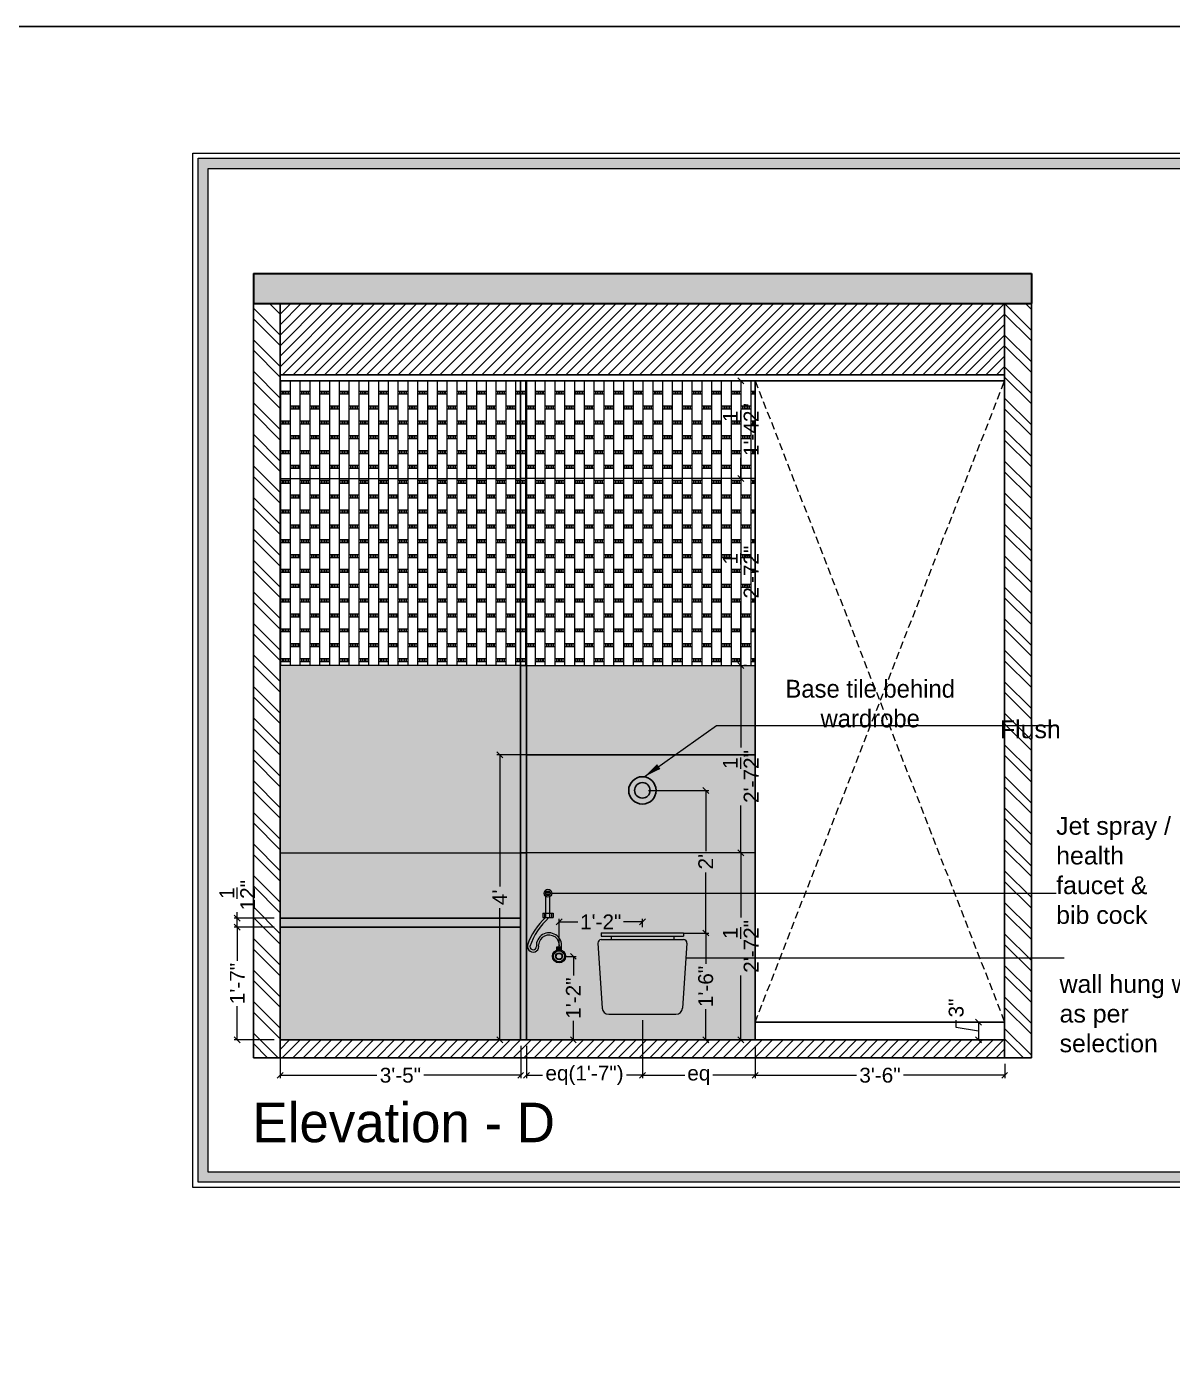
# Model space of a CAD drawing. Header units: millimetres. Extents: x 56222 to 3066687, y -650199 to -121287.
# Drawn here: x 149658.7 to 149851.7, y -185191.2 to -184968.4 of the extents above; entities that cross this region are included whole.
import ezdxf

# ---------------------------------------------------------------- set-up
doc = ezdxf.new("R2010")
doc.units = ezdxf.units.MM
doc.header["$MEASUREMENT"] = 0
doc.header["$PDMODE"] = 35
doc.linetypes.add('DASHED2', pattern=[0.375, 0.25, -0.125])
doc.layers.get('Defpoints').update_dxf_attribs({"color": 220})
for name, color, linetype, lineweight in [('dim05', 1, 'Continuous', 13), ('ELEC.', 5, 'Continuous', 20), ('Flooring', 253, 'Continuous', 30), ('FUR', 250, 'Continuous', 0), ('FURNITURE', 32, 'Continuous', 9), ('HACHA', 253, 'Continuous', 5), ('LABALLING', 1, 'Continuous', 25), ('NAME PLATE', 7, 'Continuous', 25), ('sec. mark', 5, 'Continuous', 25), ('wall', 7, 'Continuous', 30), ('XX~SLAB ( BEAM )~ ( DIM )', 7, 'Continuous', 9)]:
    doc.layers.add(name, color=color, linetype=linetype, lineweight=lineweight)
doc.layers.add('hatch', color=253, linetype='Continuous', lineweight=0, transparency=0.4)
doc.layers.add('SANIT', color=232, linetype='Continuous')
doc.styles.add('Arial', font='arial.ttf')
doc.styles.add('DATE', font='swissc.ttf', dxfattribs={"height": 6.75})
doc.styles.get("Standard").update_dxf_attribs({"font": 'arial.ttf', "height": 6})
doc.dimstyles.new('ISO-25', dxfattribs={"dimtxt": 2.5, "dimasz": 1, "dimexe": 0.5, "dimexo": 1, "dimtad": 0, "dimdec": 1, "dimlunit": 4, "dimtxsty": 'Standard', "dimblk": 'OBLIQUE', "dimcen": 2.5, "dimclrd": 1, "dimclre": 1, "dimclrt": 5, "dimadec": 0, "dimazin": 0, "dimtfac": 1, "dimtdec": 1, "dimtmove": 0, "dimatfit": 3, "dimfxl": 1, "dimlwd": -1, "dimarcsym": 0})
pattern_1 = [(45, (204.8917, 123.1899), (-0.8838834765, 0.8838834765), [])]
pattern_2 = [(135, (204.8917, 123.19), (-2.65165043, -2.65165043), []), (135, (204.8917, 124.9577), (-2.65165043, -2.65165043), [])]

# ---------------------------------------------------------------- blocks, each defined once
blk = doc.blocks.new('sda sdasd')
at = {"ltscale": 0.25, "true_color": 0xffffff}
h = blk.add_hatch(color=7, dxfattribs=at)
h.dxf.hatch_style = 1
h.paths.add_polyline_path([(46521.76, -32072.17, 0.433848), (46521.2, -32071.58), (46507.32, -32071.58, 0.433848), (46506.76, -32072.17), (46507.49, -32083.1, 0.394848), (46508.6, -32084.15), (46519.92, -32084.15, 0.394848), (46521.03, -32083.1)])
h.paths.add_polyline_path([(46521.2, -32070.46), (46507.32, -32070.46), (46507.32, -32071.02), (46521.2, -32071.02)])
h.paths.add_polyline_path([(46519.53, -32071.02), (46508.99, -32071.02), (46508.99, -32071.58), (46519.53, -32071.58)])
at = {"layer": 'SANIT'}
for p, q in [((46507.32, -32070.46), (46507.32, -32071.02)), ((46507.32, -32070.46), (46521.2, -32070.46)), ((46521.2, -32070.46), (46521.2, -32071.02)), ((46506.76, -32072.17), (46507.49, -32083.1)), ((46507.32, -32071.02), (46521.2, -32071.02)), ((46507.32, -32071.58), (46521.2, -32071.58)), ((46508.99, -32071.02), (46508.99, -32071.58)), ((46519.53, -32071.02), (46519.53, -32071.58)), ((46521.76, -32072.17), (46521.03, -32083.1)), ((46508.6, -32084.15), (46519.92, -32084.15))]:
    blk.add_line(p, q, dxfattribs=at)
for centre, radius, start, end in [((46507.32, -32072.14), 0.558, 90, 183.8141), ((46521.2, -32072.14), 0.558, 356.1859, 90), ((46508.6, -32083.03), 1.12, 183.8141, 270), ((46519.92, -32083.03), 1.12, 270, 356.1859)]:
    blk.add_arc(centre, radius, start, end, dxfattribs=at)
blk = doc.blocks.new('HANDSPRAY')
at = {"layer": 'SANIT'}
h = blk.add_hatch(dxfattribs=at)
h.set_pattern_fill('DOTS', color=256, scale=100, angle=270, style=0)
h.set_pattern_definition([(90, (24140.49514, 35168.0262), (0.2395833333, 0.1197916667), [0, -0.2395833333])])
h.paths.add_polyline_path([(20863.85, 3019.23, -1), (20863.05, 3019.23, -1)])
for p, q in [((20863.11, 3015.12), (20863.11, 3018.66)), ((20863.79, 3015.12), (20863.79, 3018.66)), ((20862.56, 3015.89), (20862.86, 3015.89)), ((20862.56, 3015.89), (20862.56, 3015.12)), ((20862.56, 3015.12), (20864.33, 3015.12)), ((20862.86, 3015.89), (20862.86, 3015.12)), ((20864.04, 3015.89), (20864.33, 3015.89)), ((20864.04, 3015.89), (20864.04, 3015.12)), ((20864.33, 3015.89), (20864.33, 3015.12)), ((20864.94, 3010.18), (20865.73, 3010.18)), ((20864.94, 3009.63), (20864.94, 3010.18)), ((20865.05, 3010.18), (20865.05, 3009.68)), ((20865.17, 3009.53), (20865.17, 3009.52)), ((20865.21, 3010.18), (20865.21, 3009.71)), ((20865.47, 3010.18), (20865.47, 3009.7)), ((20865.5, 3009.53), (20865.5, 3009.51)), ((20865.63, 3010.18), (20865.63, 3009.66)), ((20865.73, 3009.63), (20865.73, 3010.18))]:
    blk.add_line(p, q, dxfattribs=at)
blk.add_lwpolyline([(20862.86, 3015.89), (20864.33, 3015.89)], dxfattribs=at)
for centre, radius in [((20863.45, 3019.23), 0.663), ((20863.45, 3019.23), 0.398), ((20865.31, 3008.61), 1.11), ((20865.31, 3008.61), 0.929), ((20865.31, 3008.61), 0.575), ((20865.31, 3008.61), 0.486)]:
    blk.add_circle(centre, radius, dxfattribs=at)
for centre, radius, start, end in [((20869.69, 3007.47), 10.13, 130.9639, 162.7048), ((20871.18, 3006.67), 11.34, 131.8666, 161.6382), ((20863.62, 3010.44), 2.12, 353.1553, 184.7321), ((20863.62, 3010.44), 1.75, 353.1553, 176.3727), ((20860.95, 3010.28), 0.955, 168.0925, 16.222), ((20860.96, 3010.27), 0.543, 182.6562, 359.3006)]:
    blk.add_arc(centre, radius, start, end, dxfattribs=at)
blk = doc.blocks.new('_Oblique')
at = {"layer": 'wall', "color": 0, "lineweight": -2}
blk.add_line((-0.5, -0.5), (0.5, 0.5), dxfattribs=at)
blk = doc.blocks.new('*D1036')
at = {"layer": 'Defpoints', "color": 0, "lineweight": 25, "transparency": 16777216}
for p in [(149748.36, -185124.9), (149750.77, -185124.9), (149747.87, -185138.97, -0.1)]:
    blk.add_point(p, dxfattribs=at)
at = {"layer": 'dim05', "color": 1, "linetype": 'Continuous', "lineweight": -2, "transparency": 16777216}
for p, q in [((149749.36, -185124.9), (149751.27, -185124.9)), ((149748.87, -185138.97), (149751.27, -185138.97))]:
    blk.add_line(p, q, dxfattribs=at)
at = {"layer": 'dim05', "color": 1, "linetype": 'Continuous', "transparency": 16777216}
for p, q in [((149750.77, -185124.9), (149750.77, -185128.1)), ((149750.77, -185138.97), (149750.77, -185135.76))]:
    blk.add_line(p, q, dxfattribs=at)
at = {"layer": 'dim05', "color": 1, "transparency": 16777216}
for p, rotation in [((149750.77, -185124.9), 90), ((149750.77, -185138.97), 270)]:
    blk.add_blockref('_Oblique', p, dxfattribs=dict(at, rotation=rotation))
at = {"layer": 'dim05', "color": 5, "lineweight": 25, "transparency": 16777216, "insert": (149750.77, -185131.93), "char_height": 2.5, "attachment_point": 5, "rotation": 90, "style": 'Arial'}
blk.add_mtext('1\'-2"', dxfattribs=at)
blk = doc.blocks.new('*D1067')
at = {"layer": 'Defpoints', "color": 0, "lineweight": 25, "transparency": 16777216}
for p in [(149768.49, -185120.97), (149768.49, -185138.97, -0.13), (149773.06, -185138.97)]:
    blk.add_point(p, dxfattribs=at)
at = {"layer": 'dim05', "color": 1, "linetype": 'Continuous', "lineweight": -2, "transparency": 16777216}
for p, q in [((149769.49, -185120.97), (149773.56, -185120.97)), ((149769.49, -185138.97), (149773.56, -185138.97))]:
    blk.add_line(p, q, dxfattribs=at)
at = {"layer": 'dim05', "color": 1, "linetype": 'Continuous', "transparency": 16777216}
for p, q in [((149773.06, -185120.97), (149773.06, -185126.14)), ((149773.06, -185138.97), (149773.06, -185133.8))]:
    blk.add_line(p, q, dxfattribs=at)
at = {"layer": 'dim05', "color": 1, "transparency": 16777216}
for p, rotation in [((149773.06, -185120.97), 90), ((149773.06, -185138.97), 270)]:
    blk.add_blockref('_Oblique', p, dxfattribs=dict(at, rotation=rotation))
at = {"layer": 'dim05', "color": 5, "lineweight": 25, "transparency": 16777216, "insert": (149773.06, -185129.97), "char_height": 2.5, "attachment_point": 5, "rotation": 90, "style": 'Arial'}
blk.add_mtext('1\'-6"', dxfattribs=at)
blk = doc.blocks.new('*D1068')
at = {"layer": 'Defpoints', "color": 0, "lineweight": 25, "transparency": 16777216}
for p in [(149762.4, -185096.97), (149773.06, -185096.97), (149768.49, -185120.97)]:
    blk.add_point(p, dxfattribs=at)
at = {"layer": 'dim05', "color": 1, "linetype": 'Continuous', "lineweight": -2, "transparency": 16777216}
for p, q in [((149763.4, -185096.97), (149773.56, -185096.97)), ((149769.49, -185120.97), (149773.56, -185120.97))]:
    blk.add_line(p, q, dxfattribs=at)
at = {"layer": 'dim05', "color": 1, "linetype": 'Continuous', "transparency": 16777216}
for p, q in [((149773.06, -185096.97), (149773.06, -185107.17)), ((149773.06, -185120.97), (149773.06, -185110.76))]:
    blk.add_line(p, q, dxfattribs=at)
at = {"layer": 'dim05', "color": 1, "transparency": 16777216}
for p, rotation in [((149773.06, -185096.97), 90), ((149773.06, -185120.97), 270)]:
    blk.add_blockref('_Oblique', p, dxfattribs=dict(at, rotation=rotation))
at = {"layer": 'dim05', "color": 5, "lineweight": 25, "transparency": 16777216, "insert": (149773.06, -185108.97), "char_height": 2.5, "attachment_point": 5, "rotation": 90, "style": 'Arial'}
blk.add_mtext("2'", dxfattribs=at)
blk = doc.blocks.new('*D1069')
at = {"layer": 'Defpoints', "color": 0, "lineweight": 25, "transparency": 16777216}
for p in [(149781.4, -185107.47, -0.13), (149778.95, -185138.97), (149781.4, -185138.97, -0.13)]:
    blk.add_point(p, dxfattribs=at)
at = {"layer": 'dim05', "color": 1, "linetype": 'Continuous', "lineweight": -2, "transparency": 16777216}
for p, q in [((149780.4, -185107.47), (149778.45, -185107.47)), ((149780.4, -185138.97), (149778.45, -185138.97))]:
    blk.add_line(p, q, dxfattribs=at)
at = {"layer": 'dim05', "color": 1, "linetype": 'Continuous', "transparency": 16777216}
for p, q in [((149778.95, -185107.47), (149778.95, -185118.34)), ((149778.95, -185138.97), (149778.95, -185128.1))]:
    blk.add_line(p, q, dxfattribs=at)
at = {"layer": 'dim05', "color": 1, "transparency": 16777216}
for p, rotation in [((149778.95, -185107.47), 90), ((149778.95, -185138.97), 270)]:
    blk.add_blockref('_Oblique', p, dxfattribs=dict(at, rotation=rotation))
at = {"layer": 'dim05', "color": 5, "lineweight": 25, "transparency": 16777216, "insert": (149778.95, -185123.22), "char_height": 2.5, "attachment_point": 5, "rotation": 90, "style": 'Arial'}
blk.add_mtext('2\'-7{\\H1x;\\S1/2;}"', dxfattribs=at)
blk = doc.blocks.new('*D1070')
at = {"layer": 'Defpoints', "color": 0, "lineweight": 25, "transparency": 16777216}
for p in [(149778.95, -185075.97), (149778.95, -185075.97), (149778.95, -185107.47)]:
    blk.add_point(p, dxfattribs=at)
at = {"layer": 'dim05', "color": 1, "linetype": 'Continuous', "lineweight": -2, "transparency": 16777216}
for p, q in [((149777.95, -185075.97), (149778.45, -185075.97)), ((149779.95, -185107.47), (149779.45, -185107.47))]:
    blk.add_line(p, q, dxfattribs=at)
at = {"layer": 'dim05', "color": 1, "linetype": 'Continuous', "transparency": 16777216}
for p, q in [((149778.95, -185075.97), (149778.95, -185089.75)), ((149778.95, -185107.47), (149778.95, -185099.51))]:
    blk.add_line(p, q, dxfattribs=at)
at = {"layer": 'dim05', "color": 1, "transparency": 16777216}
for p, rotation in [((149778.95, -185075.97), 90), ((149778.95, -185107.47), 270)]:
    blk.add_blockref('_Oblique', p, dxfattribs=dict(at, rotation=rotation))
at = {"layer": 'dim05', "color": 5, "lineweight": 25, "transparency": 16777216, "insert": (149778.95, -185094.63), "char_height": 2.5, "attachment_point": 5, "rotation": 90, "style": 'Arial'}
blk.add_mtext('2\'-7{\\H1x;\\S1/2;}"', dxfattribs=at)
blk = doc.blocks.new('*D1071')
at = {"layer": 'Defpoints', "color": 0, "lineweight": 25, "transparency": 16777216}
for p in [(149778.95, -185044.48), (149778.95, -185044.48), (149778.95, -185075.97)]:
    blk.add_point(p, dxfattribs=at)
at = {"layer": 'dim05', "color": 1, "linetype": 'Continuous', "transparency": 16777216}
for p, q in [((149778.95, -185044.48), (149778.95, -185055.35)), ((149778.95, -185075.97), (149778.95, -185065.11))]:
    blk.add_line(p, q, dxfattribs=at)
at = {"layer": 'dim05', "color": 1, "linetype": 'Continuous', "lineweight": -2, "transparency": 16777216}
for p, q in [((149779.95, -185044.48), (149779.45, -185044.48)), ((149779.95, -185075.97), (149779.45, -185075.97))]:
    blk.add_line(p, q, dxfattribs=at)
at = {"layer": 'dim05', "color": 1, "transparency": 16777216}
for p, rotation in [((149778.95, -185044.48), 90), ((149778.95, -185075.97), 270)]:
    blk.add_blockref('_Oblique', p, dxfattribs=dict(at, rotation=rotation))
at = {"layer": 'dim05', "color": 5, "lineweight": 25, "transparency": 16777216, "insert": (149778.95, -185060.23), "char_height": 2.5, "attachment_point": 5, "rotation": 90, "style": 'Arial'}
blk.add_mtext('2\'-7{\\H1x;\\S1/2;}"', dxfattribs=at)
blk = doc.blocks.new('*D1072')
at = {"layer": 'Defpoints', "color": 0, "lineweight": 25, "transparency": 16777216}
for p in [(149778.95, -185028.03), (149779.45, -185028.03, -0.13), (149778.95, -185044.48)]:
    blk.add_point(p, dxfattribs=at)
at = {"layer": 'dim05', "color": 1, "linetype": 'Continuous', "lineweight": -2, "transparency": 16777216}
for p, q in [((149778.45, -185028.03), (149778.45, -185028.03)), ((149779.95, -185044.48), (149779.45, -185044.48))]:
    blk.add_line(p, q, dxfattribs=at)
at = {"layer": 'dim05', "color": 1, "linetype": 'Continuous', "transparency": 16777216}
for p, q in [((149778.95, -185028.03), (149778.95, -185031.51)), ((149778.95, -185044.48), (149778.95, -185040.99))]:
    blk.add_line(p, q, dxfattribs=at)
at = {"layer": 'dim05', "color": 1, "transparency": 16777216}
for p, rotation in [((149778.95, -185028.03), 90), ((149778.95, -185044.48), 270)]:
    blk.add_blockref('_Oblique', p, dxfattribs=dict(at, rotation=rotation))
at = {"layer": 'dim05', "color": 5, "lineweight": 25, "transparency": 16777216, "insert": (149778.95, -185036.25), "char_height": 2.5, "attachment_point": 5, "rotation": 90, "style": 'Arial'}
blk.add_mtext('1\'-4{\\H1x;\\S1/2;}"', dxfattribs=at)
blk = doc.blocks.new('*D1073')
at = {"layer": 'Defpoints', "color": 0, "lineweight": 25, "transparency": 16777216}
for p in [(149762.4, -185134.65), (149781.4, -185138.97), (149781.4, -185144.92)]:
    blk.add_point(p, dxfattribs=at)
at = {"layer": 'dim05', "color": 1, "linetype": 'Continuous', "lineweight": -2, "transparency": 16777216}
for p, q in [((149762.4, -185135.65), (149762.4, -185145.42)), ((149781.4, -185139.97), (149781.4, -185145.42))]:
    blk.add_line(p, q, dxfattribs=at)
at = {"layer": 'dim05', "color": 1, "linetype": 'Continuous', "transparency": 16777216}
for p, q in [((149762.4, -185144.92), (149769.52, -185144.92)), ((149781.4, -185144.92), (149774.27, -185144.92))]:
    blk.add_line(p, q, dxfattribs=at)
at = {"layer": 'dim05', "color": 1, "transparency": 16777216, "rotation": 180}
blk.add_blockref('_Oblique', (149762.4, -185144.92), dxfattribs=at)
at = {"layer": 'dim05', "color": 1, "transparency": 16777216}
blk.add_blockref('_Oblique', (149781.4, -185144.92), dxfattribs=at)
at = {"layer": 'dim05', "color": 5, "lineweight": 25, "transparency": 16777216, "insert": (149771.9, -185144.92), "char_height": 2.5, "attachment_point": 5, "style": 'Arial'}
blk.add_mtext('eq', dxfattribs=at)
blk = doc.blocks.new('*D1074')
at = {"layer": 'Defpoints', "color": 0, "lineweight": 25, "transparency": 16777216}
for p in [(149762.4, -185134.65), (149742.9, -185138.97, -0.13), (149742.9, -185144.92)]:
    blk.add_point(p, dxfattribs=at)
at = {"layer": 'dim05', "color": 1, "linetype": 'Continuous', "lineweight": -2, "transparency": 16777216}
for p, q in [((149762.4, -185135.65), (149762.4, -185145.42)), ((149742.9, -185139.97), (149742.9, -185145.42))]:
    blk.add_line(p, q, dxfattribs=at)
at = {"layer": 'dim05', "color": 1, "linetype": 'Continuous', "transparency": 16777216}
for p, q in [((149742.9, -185144.92), (149745.57, -185144.92)), ((149762.4, -185144.92), (149759.73, -185144.92))]:
    blk.add_line(p, q, dxfattribs=at)
at = {"layer": 'dim05', "color": 1, "transparency": 16777216, "rotation": 180}
blk.add_blockref('_Oblique', (149742.9, -185144.92), dxfattribs=at)
at = {"layer": 'dim05', "color": 1, "transparency": 16777216}
blk.add_blockref('_Oblique', (149762.4, -185144.92), dxfattribs=at)
at = {"layer": 'dim05', "color": 5, "lineweight": 25, "transparency": 16777216, "insert": (149752.65, -185144.92), "char_height": 2.5, "attachment_point": 5, "style": 'Arial'}
blk.add_mtext('eq(1\'-7")', dxfattribs=at)
blk = doc.blocks.new('*D1075')
at = {"layer": 'Defpoints', "color": 0, "lineweight": 25, "transparency": 16777216}
for p in [(149701.4, -185138.97, -0.13), (149741.9, -185138.97, -0.13), (149741.9, -185144.92)]:
    blk.add_point(p, dxfattribs=at)
at = {"layer": 'dim05', "color": 1, "linetype": 'Continuous', "lineweight": -2, "transparency": 16777216}
for p, q in [((149701.4, -185139.97), (149701.4, -185145.42)), ((149741.9, -185139.97), (149741.9, -185145.42))]:
    blk.add_line(p, q, dxfattribs=at)
at = {"layer": 'dim05', "color": 1, "linetype": 'Continuous', "transparency": 16777216}
for p, q in [((149701.4, -185144.92), (149717.7, -185144.92)), ((149741.9, -185144.92), (149725.59, -185144.92))]:
    blk.add_line(p, q, dxfattribs=at)
at = {"layer": 'dim05', "color": 1, "transparency": 16777216, "rotation": 180}
blk.add_blockref('_Oblique', (149701.4, -185144.92), dxfattribs=at)
at = {"layer": 'dim05', "color": 1, "transparency": 16777216}
blk.add_blockref('_Oblique', (149741.9, -185144.92), dxfattribs=at)
at = {"layer": 'dim05', "color": 5, "lineweight": 25, "transparency": 16777216, "insert": (149721.65, -185144.92), "char_height": 2.5, "attachment_point": 5, "style": 'Arial'}
blk.add_mtext('3\'-5"', dxfattribs=at)
blk = doc.blocks.new('*D1076')
at = {"layer": 'Defpoints', "color": 0, "lineweight": 25, "transparency": 16777216}
for p in [(149781.4, -185141.97), (149823.4, -185141.97), (149823.4, -185144.92)]:
    blk.add_point(p, dxfattribs=at)
at = {"layer": 'dim05', "color": 1, "linetype": 'Continuous', "lineweight": -2, "transparency": 16777216}
for p, q in [((149781.4, -185142.97), (149781.4, -185145.42)), ((149823.4, -185142.97), (149823.4, -185145.42))]:
    blk.add_line(p, q, dxfattribs=at)
at = {"layer": 'dim05', "color": 1, "linetype": 'Continuous', "transparency": 16777216}
for p, q in [((149781.4, -185144.92), (149798.45, -185144.92)), ((149823.4, -185144.92), (149806.34, -185144.92))]:
    blk.add_line(p, q, dxfattribs=at)
at = {"layer": 'dim05', "color": 1, "transparency": 16777216, "rotation": 180}
blk.add_blockref('_Oblique', (149781.4, -185144.92), dxfattribs=at)
at = {"layer": 'dim05', "color": 1, "transparency": 16777216}
blk.add_blockref('_Oblique', (149823.4, -185144.92), dxfattribs=at)
at = {"layer": 'dim05', "color": 5, "lineweight": 25, "transparency": 16777216, "insert": (149802.4, -185144.92), "char_height": 2.5, "attachment_point": 5, "style": 'Arial'}
blk.add_mtext('3\'-6"', dxfattribs=at)
blk = doc.blocks.new('*D1085')
at = {"layer": 'Defpoints', "color": 0, "lineweight": 25, "transparency": 16777216}
for p in [(149748.36, -185119.1), (149762.4, -185120.97), (149748.36, -185124.9, -0.13)]:
    blk.add_point(p, dxfattribs=at)
at = {"layer": 'dim05', "color": 1, "linetype": 'Continuous', "lineweight": -2, "transparency": 16777216}
for p, q in [((149748.36, -185123.9), (149748.36, -185118.6)), ((149762.4, -185119.97), (149762.4, -185118.6))]:
    blk.add_line(p, q, dxfattribs=at)
at = {"layer": 'dim05', "color": 1, "linetype": 'Continuous', "transparency": 16777216}
for p, q in [((149748.36, -185119.1), (149751.55, -185119.1)), ((149762.4, -185119.1), (149759.21, -185119.1))]:
    blk.add_line(p, q, dxfattribs=at)
at = {"layer": 'dim05', "color": 1, "transparency": 16777216, "rotation": 180}
blk.add_blockref('_Oblique', (149748.36, -185119.1), dxfattribs=at)
at = {"layer": 'dim05', "color": 1, "transparency": 16777216}
blk.add_blockref('_Oblique', (149762.4, -185119.1), dxfattribs=at)
at = {"layer": 'dim05', "color": 5, "lineweight": 25, "transparency": 16777216, "insert": (149755.38, -185119.1), "char_height": 2.5, "attachment_point": 5, "style": 'Arial'}
blk.add_mtext('1\'-2"', dxfattribs=at)
blk = doc.blocks.new('*D1086')
at = {"layer": 'Defpoints', "color": 0, "lineweight": 25, "transparency": 16777216}
for p in [(149745.7, -185090.97), (149738.37, -185138.97), (149745.7, -185138.97, -0.13)]:
    blk.add_point(p, dxfattribs=at)
at = {"layer": 'dim05', "color": 1, "linetype": 'Continuous', "lineweight": -2, "transparency": 16777216}
for p, q in [((149744.7, -185090.97), (149737.87, -185090.97)), ((149744.7, -185138.97), (149737.87, -185138.97))]:
    blk.add_line(p, q, dxfattribs=at)
at = {"layer": 'dim05', "color": 1, "linetype": 'Continuous', "transparency": 16777216}
for p, q in [((149738.37, -185090.97), (149738.37, -185113.14)), ((149738.37, -185138.97), (149738.37, -185116.79))]:
    blk.add_line(p, q, dxfattribs=at)
at = {"layer": 'dim05', "color": 1, "transparency": 16777216}
for p, rotation in [((149738.37, -185090.97), 90), ((149738.37, -185138.97), 270)]:
    blk.add_blockref('_Oblique', p, dxfattribs=dict(at, rotation=rotation))
at = {"layer": 'dim05', "color": 5, "lineweight": 25, "transparency": 16777216, "insert": (149738.37, -185114.97), "char_height": 2.5, "attachment_point": 5, "rotation": 90, "style": 'Arial'}
blk.add_mtext("4'", dxfattribs=at)
blk = doc.blocks.new('*D1087')
at = {"layer": 'Defpoints', "color": 0, "lineweight": 25, "transparency": 16777216}
for p in [(149694.18, -185119.97), (149701.4, -185119.97, -0.13), (149701.4, -185138.97)]:
    blk.add_point(p, dxfattribs=at)
at = {"layer": 'dim05', "color": 1, "linetype": 'Continuous', "lineweight": -2, "transparency": 16777216}
for p, q in [((149700.4, -185119.97), (149693.68, -185119.97)), ((149700.4, -185138.97), (149693.68, -185138.97))]:
    blk.add_line(p, q, dxfattribs=at)
at = {"layer": 'dim05', "color": 1, "linetype": 'Continuous', "transparency": 16777216}
for p, q in [((149694.18, -185119.97), (149694.18, -185125.64)), ((149694.18, -185138.97), (149694.18, -185133.3))]:
    blk.add_line(p, q, dxfattribs=at)
at = {"layer": 'dim05', "color": 1, "transparency": 16777216}
for p, rotation in [((149694.18, -185119.97), 90), ((149694.18, -185138.97), 270)]:
    blk.add_blockref('_Oblique', p, dxfattribs=dict(at, rotation=rotation))
at = {"layer": 'dim05', "color": 5, "lineweight": 25, "transparency": 16777216, "insert": (149694.18, -185129.47), "char_height": 2.5, "attachment_point": 5, "rotation": 90, "style": 'Arial'}
blk.add_mtext('1\'-7"', dxfattribs=at)
blk = doc.blocks.new('*D1120')
at = {"layer": 'Defpoints', "color": 0, "lineweight": 25, "transparency": 16777216}
for p in [(149820.07, -185135.97, -0.01), (149819.01, -185138.97), (149820.07, -185138.97)]:
    blk.add_point(p, dxfattribs=at)
at = {"layer": 'dim05', "color": 1, "linetype": 'Continuous', "transparency": 16777216}
for p, q in [((149815.24, -185136.9), (149815.24, -185135.65)), ((149819.01, -185135.97), (149819.01, -185138.97)), ((149819.01, -185137.47), (149815.24, -185136.9))]:
    blk.add_line(p, q, dxfattribs=at)
at = {"layer": 'dim05', "color": 1, "linetype": 'Continuous', "lineweight": -2, "transparency": 16777216}
for p, q in [((149819.07, -185135.97), (149818.51, -185135.97)), ((149819.07, -185138.97), (149818.51, -185138.97))]:
    blk.add_line(p, q, dxfattribs=at)
at = {"layer": 'dim05', "color": 1, "transparency": 16777216}
for p, rotation in [((149819.01, -185135.97), 90), ((149819.01, -185138.97), 270)]:
    blk.add_blockref('_Oblique', p, dxfattribs=dict(at, rotation=rotation))
at = {"layer": 'dim05', "color": 5, "lineweight": 25, "transparency": 16777216, "insert": (149815.24, -185133.59), "char_height": 2.5, "attachment_point": 5, "rotation": 90, "style": 'Arial'}
blk.add_mtext('3"', dxfattribs=at)
blk = doc.blocks.new('*D1140')
at = {"layer": 'Defpoints', "color": 0, "lineweight": 25, "transparency": 16777216}
for p in [(149694.18, -185118.47), (149701.4, -185118.47, -0.13), (149701.4, -185119.97, -0.13)]:
    blk.add_point(p, dxfattribs=at)
at = {"layer": 'dim05', "color": 1, "linetype": 'Continuous', "lineweight": -2, "transparency": 16777216}
for p, q in [((149700.4, -185118.47), (149693.68, -185118.47)), ((149700.4, -185119.97), (149693.68, -185119.97))]:
    blk.add_line(p, q, dxfattribs=at)
at = {"layer": 'dim05', "color": 1, "linetype": 'Continuous', "transparency": 16777216}
for p, q in [((149694.18, -185118.47), (149694.18, -185117.47)), ((149694.18, -185119.97), (149694.18, -185118.47))]:
    blk.add_line(p, q, dxfattribs=at)
at = {"layer": 'dim05', "color": 1, "transparency": 16777216}
for p, rotation in [((149694.18, -185118.47), 90), ((149694.18, -185119.97), 270)]:
    blk.add_blockref('_Oblique', p, dxfattribs=dict(at, rotation=rotation))
at = {"layer": 'dim05', "color": 5, "lineweight": 25, "transparency": 16777216, "insert": (149694.18, -185114.61), "char_height": 2.5, "attachment_point": 5, "rotation": 90, "style": 'Arial'}
blk.add_mtext('1{\\H1x;\\S1/2;}"', dxfattribs=at)

msp = doc.modelspace()

# ---------------------------------------------------------------- hatches: boundary and pattern name
at = {"layer": 'hatch', "linetype": 'Continuous', "lineweight": 25}
h = msp.add_hatch(dxfattribs=at)
h.set_pattern_fill('AR-CONC', color=256, scale=0.5)
h.set_pattern_definition([(50, (204.8917, 123.19), (3.586300913, -0.313760675), [0.375, -4.125]), (355, (204.8917, 123.19), (-0.69375667, 3.76096067), [0.3, -3.3]), (100.4514445, (205.1906, 123.1638), (2.892544234, 3.447199955), [0.31870096, -3.50571056]), (46.1842, (204.8917, 124.19), (5.33620665, -0.8275964), [0.5625, -6.1875]), (96.6356355, (205.3364, 124.121), (4.67330973, 4.870593), [0.47805171, -5.2585688]), (351.184164, (204.8917, 124.19), (4.67330973, 4.870593), [0.45, -4.95]), (21, (205.3917, 123.94), (2.98453526, -2.013094453), [0.375, -4.125]), (326, (205.3917, 123.94), (1.21657666, 3.625750225), [0.3, -3.3]), (71.4514447, (205.6404, 123.772), (4.201111884, 1.612655764), [0.31870095, -3.50571056]), (37.5, (204.8917, 123.1899), (0.0607992766, 1.664469269), [0, -3.26, 0, -3.35, 0, -3.3125]), (7.5, (204.8917, 123.19), (1.315347687, 1.97205856), [0, -1.91, 0, -3.185, 0, -1.2625]), (327.5, (203.7767, 123.1899), (2.669112181, -0.112774359), [0, -1.25, 0, -3.9, 0, -5.175]), (317.5, (203.2767, 123.19), (2.915930847, 0.500524912), [0, -1.625, 0, -2.59, 0, -3.675])])
h.paths.add_polyline_path([(149827.895, -185009.967), (149696.895, -185009.967), (149696.895, -185015.027), (149827.895, -185015.027)])
h = msp.add_hatch(dxfattribs=at)
h.set_pattern_fill('ANSI32', color=256, scale=10, angle=90, style=0)
h.set_pattern_definition(pattern_2)
h.paths.add_polyline_path([(149701.395, -185015.027), (149696.895, -185015.027), (149696.895, -185141.967), (149701.395, -185141.967)])
h = msp.add_hatch(dxfattribs=at)
h.set_pattern_fill('ANSI31', color=6, scale=10)
h.set_pattern_definition(pattern_1)
h.paths.add_polyline_path([(149823.395, -185015.027), (149701.395, -185015.027), (149701.395, -185027.027), (149823.395, -185027.027)])
h = msp.add_hatch(dxfattribs=at)
h.set_pattern_fill('ANSI32', color=256, scale=10, angle=90, style=0)
h.set_pattern_definition(pattern_2)
h.paths.add_polyline_path([(149827.895, -185015.027), (149823.395, -185015.027), (149823.395, -185141.967), (149827.895, -185141.967)])
at = {"layer": 'hatch', "linetype": 'Continuous', "lineweight": 25, "true_color": 0xaf7d28}
h = msp.add_hatch(dxfattribs=at)
h.set_pattern_fill('BRSTONE', color=45, scale=5, angle=90)
h.set_pattern_definition([(90, (204.8917, 123.19), (-1.65, 1e-16), []), (180, (204.8917, 127.69), (-1.65, -2.5), [1.65, -1.65]), (180, (204.8917, 127.19), (-1.65, -2.5), [1.65, -1.65]), (90, (204.6167, 127.69), (-1.65, 2.5), [-4.5, 0.5]), (90, (204.3417, 127.69), (-1.65, 2.5), [-4.5, 0.5]), (90, (204.0667, 127.69), (-1.65, 2.5), [-4.5, 0.5]), (90, (203.7917, 127.69), (-1.65, 2.5), [-4.5, 0.5]), (90, (203.5167, 127.69), (-1.65, 2.5), [-4.5, 0.5])])
h.paths.add_polyline_path([(149741.898, -185044.479), (149701.395, -185044.479), (149701.395, -185075.975), (149741.898, -185075.975)])
h.paths.add_polyline_path([(149781.395, -185044.479), (149741.898, -185044.479), (149741.898, -185075.975), (149781.395, -185075.975)])
h.paths.add_polyline_path([(149781.395, -185028.027), (149741.898, -185028.027), (149741.898, -185044.479), (149781.395, -185044.479)])
h.paths.add_polyline_path([(149741.898, -185028.027), (149701.395, -185028.027), (149701.395, -185044.479), (149741.898, -185044.479)])
at = {"layer": 'hatch', "linetype": 'Continuous', "lineweight": 25, "true_color": 0xc7c8ca}
h = msp.add_hatch(dxfattribs=at)
h.set_pattern_fill('AR-CONC', color=9, scale=0.1, angle=90)
h.set_pattern_definition([(140, (204.8917, 123.1899), (0.062752135, 0.7172601826), [0.075, -0.825]), (85, (204.8917, 123.1899), (-0.7521921337, -0.1387513336), [0.06, -0.66]), (190.45144446, (204.89695, 123.2497), (-0.689439991, 0.5785088467), [0.063740192, -0.701142112]), (136.1842, (204.6917, 123.1899), (0.1655192808, 1.0672413307), [0.1125, -1.2375]), (186.6356355, (204.7055, 123.2789), (-0.974118601, 0.9346619457), [0.095610342, -1.05171376]), (81.184164, (204.6917, 123.1899), (-0.9741186003, 0.934661945), [0.09, -0.990000001]), (111, (204.7417, 123.2899), (0.4026188907, 0.5969070521), [0.075, -0.825]), (56, (204.7417, 123.2899), (-0.725150045, 0.243315332), [0.06, -0.66]), (161.45144474, (204.7753, 123.3397), (-0.3225311528, 0.8402223767), [0.06374019, -0.701142112]), (127.5, (204.89172, 123.18992), (-0.33289385383, 0.01215985532), [0, -0.652, 0, -0.67, 0, -0.6625]), (97.5, (204.89172, 123.18992), (-0.3944117119, 0.26306953744), [0, -0.382, 0, -0.637, 0, -0.2525]), (57.5, (204.89172, 122.96692), (0.02255487173, 0.53382243617), [0, -0.25, 0, -0.78, 0, -1.035]), (47.5, (204.8917, 122.86692), (-0.1001049823, 0.5831861693), [0, -0.325, 0, -0.518, 0, -0.735])])
h.paths.add_polyline_path([(149741.898, -185119.967), (149701.395, -185119.967), (149701.395, -185138.967), (149741.898, -185138.967)])
h.paths.add_polyline_path([(149741.898, -185118.967), (149701.395, -185118.967), (149701.395, -185119.967), (149741.898, -185119.967)])
h.paths.add_polyline_path([(149741.898, -185107.471), (149701.395, -185107.471), (149701.395, -185118.967), (149741.898, -185118.967)])
h.paths.add_polyline_path([(149741.898, -185075.975), (149701.395, -185075.975), (149701.395, -185107.471), (149741.898, -185107.471)])
h.paths.add_polyline_path([(149781.395, -185075.975), (149742.898, -185075.975), (149742.898, -185107.471), (149781.395, -185107.471)])
h.paths.add_polyline_path([(149781.395, -185107.471), (149741.898, -185107.471), (149741.898, -185118.967), (149741.898, -185119.967), (149741.898, -185138.967), (149781.395, -185138.967)])
h.paths.add_polyline_path([(149742.898, -185075.975), (149741.898, -185075.975), (149741.898, -185107.471), (149742.898, -185107.471)])
at = {"layer": 'hatch', "linetype": 'Continuous', "lineweight": 25}
h = msp.add_hatch(dxfattribs=at)
h.set_pattern_fill('ANSI31', color=256, scale=10, style=0)
h.set_pattern_definition(pattern_1)
h.paths.add_polyline_path([(149823.395, -185138.967), (149701.395, -185138.967), (149701.395, -185141.967), (149823.395, -185141.967)])
at = {"layer": 'NAME PLATE', "true_color": 0xd39e00}
h = msp.add_hatch(color=42, dxfattribs=at)
h.paths.add_polyline_path([(149687.571, -184990.558), (149687.571, -185162.919), (149932.446, -185162.919), (149932.446, -184990.558)])
h.paths.add_polyline_path([(149689.29, -184992.276), (149930.727, -184992.276), (149930.727, -185161.2), (149689.29, -185161.2)], flags=16)

# ---------------------------------------------------------------- linework, layer by layer
at = {"color": 6, "lineweight": 30}
for p, q in [((149701.395, -185027.027), (149823.395, -185027.027)), ((149701.395, -185028.027), (149823.395, -185028.027))]:
    msp.add_line(p, q, dxfattribs=at)
at = {"color": 3, "lineweight": 30, "ltscale": 0.25}
for radius in [2.304, 1.304]:
    msp.add_circle((149762.395, -185096.967), radius, dxfattribs=at)
at = {"layer": 'dim05', "color": 1, "lineweight": 35}
for p, q in [((149696.895, -185009.967), (149827.895, -185009.967)), ((149696.895, -185009.967), (149696.895, -185015.027)), ((149827.895, -185009.967), (149827.895, -185015.027)), ((149696.895, -185015.027), (149827.895, -185015.027))]:
    msp.add_line(p, q, dxfattribs=at)
at = {"layer": 'Flooring', "ltscale": 4}
msp.add_line((149701.395, -185138.967), (149823.395, -185138.967), dxfattribs=at)
at = {"layer": 'FURNITURE', "lineweight": 30}
for p, q in [((149781.395, -185090.967), (149781.395, -185028.027)), ((149741.898, -185118.467, -0.126), (149701.395, -185118.467, -0.126)), ((149741.898, -185119.967, -0.126), (149701.395, -185119.967, -0.126)), ((149781.395, -185135.967, -0.126), (149823.395, -185135.967))]:
    msp.add_line(p, q, dxfattribs=at)
at = {"layer": 'FURNITURE', "color": 8, "elevation": -0.126}
for points in [[(149741.898, -185044.479), (149741.898, -185028.027), (149701.395, -185028.027), (149701.395, -185044.479)], [(149741.898, -185044.479), (149741.898, -185028.027), (149781.395, -185028.027), (149781.395, -185044.479)], [(149741.898, -185044.479), (149741.898, -185075.975), (149701.395, -185075.975), (149701.395, -185044.479)], [(149741.898, -185044.479), (149741.898, -185075.975), (149781.395, -185075.975), (149781.395, -185044.479)], [(149742.898, -185107.471), (149742.898, -185075.975), (149701.395, -185075.975), (149701.395, -185107.471)], [(149741.898, -185107.471), (149741.898, -185075.975), (149781.395, -185075.975), (149781.395, -185107.471)], [(149701.395, -185107.471), (149741.898, -185107.471), (149741.898, -185118.467), (149701.395, -185118.467)], [(149741.898, -185107.471), (149741.898, -185138.967), (149781.395, -185138.967), (149781.395, -185107.471)], [(149741.898, -185118.467), (149741.898, -185138.967), (149701.395, -185138.967), (149701.395, -185118.467)]]:
    msp.add_lwpolyline(points, close=True, dxfattribs=at)
at = {"layer": 'HACHA', "color": 5, "lineweight": 30}
for p, q in [((149741.898, -185138.967), (149741.898, -185028.027)), ((149742.898, -185138.967), (149742.898, -185028.027))]:
    msp.add_line(p, q, dxfattribs=at)
at = {"layer": 'NAME PLATE', "color": 42, "true_color": 0xd39e00}
for points in [[(149686.712, -184989.699), (149933.305, -184989.699), (149933.305, -185163.778), (149686.712, -185163.778)], [(149687.571, -184990.558), (149932.446, -184990.558), (149932.446, -185162.919), (149687.571, -185162.919)], [(149689.29, -184992.276), (149930.727, -184992.276), (149930.727, -185161.2), (149689.29, -185161.2)]]:
    msp.add_lwpolyline(points, close=True, dxfattribs=at)
at = {"layer": 'wall', "lineweight": 30}
for p, q in [((149696.895, -185015.027, -0.126), (149696.895, -185141.967, -0.126)), ((149701.395, -185015.027, -0.126), (149701.395, -185141.967, -0.126)), ((149823.395, -185015.027), (149823.395, -185141.967)), ((149827.895, -185015.027), (149827.895, -185141.967)), ((149742.898, -185090.967), (149781.395, -185090.967)), ((149742.898, -185090.967, -0.126), (149742.898, -185138.967, -0.126)), ((149781.395, -185090.967, -0.126), (149781.395, -185138.967, -0.126)), ((149696.895, -185141.967), (149827.895, -185141.967))]:
    msp.add_line(p, q, dxfattribs=at)
at = {"layer": 'XX~SLAB ( BEAM )~ ( DIM )', "color": 27, "linetype": 'DASHED2', "lineweight": 25, "ltscale": 5, "true_color": 0x7d5120}
for p, q in [((149781.395, -185028.027), (149823.395, -185135.967)), ((149781.395, -185135.967, -0.126), (149823.395, -185028.027))]:
    msp.add_line(p, q, dxfattribs=at)
at = {"layer": 'XX~SLAB ( BEAM )~ ( DIM )', "color": 85, "lineweight": 30, "true_color": 0x58ba48}
msp.add_lwpolyline([(148866.806, -184968.4), (149955.711, -184968.4), (149955.711, -185414.078), (148866.806, -185414.078)], close=True, dxfattribs=at)

# ---------------------------------------------------------------- block references
at = {"layer": 'ELEC.'}
msp.add_blockref('sda sdasd', (103248.135, -153050.505), dxfattribs=at)
at = {"layer": 'FURNITURE'}
msp.add_blockref('HANDSPRAY', (128883.048, -188133.502, -0.126), dxfattribs=at)

# ---------------------------------------------------------------- texts
at = {"layer": 'FUR', "lineweight": 20, "insert": (149781.395, -185078.36), "char_height": 3, "attachment_point": 1, "style": 'DATE'}
msp.add_mtext_dynamic_manual_height_columns('\\pxqc;{\\fCentury Gothic|b0|i0|c0|p34;Base tile behind wardrobe}', width=38.72533, gutter_width=1, heights=[0], dxfattribs=at)
at = {"layer": 'LABALLING', "lineweight": 5, "ltscale": 4, "insert": (149832.848, -185088.23), "char_height": 3, "attachment_point": 9}
msp.add_mtext('\\pxql;Flush', dxfattribs=at)
at = {"layer": 'LABALLING', "lineweight": 5, "ltscale": 4, "char_height": 3, "attachment_point": 9}
for s, insert, width in [('\\pxql;Jet spray / health \\Pfaucet & bib cock', (149851.81, -185119.474), 19.7379), ('\\pxql;wall hung w.c \\Pas per selection', (149857.337, -185141.084), 24.68722)]:
    msp.add_mtext(s, dxfattribs=dict(at, insert=insert, width=width))
at = {"layer": 'sec. mark', "lineweight": 20, "insert": (149696.736, -185149.526), "char_height": 6.65451, "attachment_point": 1, "style": 'DATE'}
msp.add_mtext_dynamic_manual_height_columns('{\\fCentury Gothic|b0|i0|c0|p34;\\C5;Elevation - D}', width=69.80774, gutter_width=1.159, heights=[0], dxfattribs=at)

# ---------------------------------------------------------------- dimensions: what is measured, and where the dimension line sits
at = {"layer": 'dim05', "color": 27, "lineweight": 25, "true_color": 0x7d5120}
for base, p1, p2, override, picture, middle in [((149778.948, -185028.027), (149778.948, -185044.479), (149779.448, -185028.027, -0.126), {"dimtxsty": 'Arial'}, '*D1072', (149778.948, -185036.253)), ((149778.948, -185044.479), (149778.948, -185075.975), (149778.948, -185044.479), {"dimtxsty": 'Arial'}, '*D1071', (149778.948, -185060.227)), ((149738.373, -185138.967), (149745.704, -185090.967), (149745.704, -185138.967, -0.126), {"dimdec": 0, "dimtxsty": 'Arial'}, '*D1086', (149738.373, -185114.967)), ((149773.057, -185096.967), (149768.492, -185120.967), (149762.395, -185096.967), {"dimdec": 0, "dimtxsty": 'Arial'}, '*D1068', (149773.057, -185108.967)), ((149778.948, -185138.967), (149781.395, -185107.471, -0.126), (149781.395, -185138.967, -0.126), {"dimtxsty": 'Arial'}, '*D1069', (149778.948, -185123.219)), ((149694.181, -185118.467), (149701.395, -185119.967, -0.126), (149701.395, -185118.467, -0.126), {"dimtxsty": 'Arial'}, '*D1140', (149694.181, -185114.611)), ((149694.181, -185119.967), (149701.395, -185138.967), (149701.395, -185119.967, -0.126), {"dimtxsty": 'Arial'}, '*D1087', (149694.181, -185129.467)), ((149773.057, -185138.967), (149768.492, -185120.967), (149768.492, -185138.967, -0.126), {"dimdec": 0, "dimtxsty": 'Arial'}, '*D1067', (149773.057, -185129.967)), ((149750.773, -185124.897, -0.126), (149747.87, -185138.967, -0.229), (149748.357, -185124.897, -0.126), {"dimdec": 2, "dimtxsty": 'Arial', "dimtmove": 1}, '*D1036', (149750.773, -185131.932, -0.126))]:
    dim = msp.add_linear_dim(base=base, p1=p1, p2=p2, angle=90, dimstyle='ISO-25', override=override, dxfattribs=at)
    dim.commit()
    dim.dimension.update_dxf_attribs({"geometry": picture, "text_midpoint": middle})
for base, p1, p2, override, picture, middle in [((149778.948, -185075.975), (149778.948, -185107.471), (149778.948, -185075.975), {"dimtxsty": 'Arial'}, '*D1070', (149778.948, -185094.629)), ((149819.008, -185138.967), (149820.07, -185135.967, -0.01), (149820.07, -185138.967), {"dimdec": 0, "dimtxsty": 'Arial', "dimtmove": 1}, '*D1120', (149815.24, -185135.027))]:
    dim = msp.add_linear_dim(base=base, p1=p1, p2=p2, angle=90, dimstyle='ISO-25', override=override, dxfattribs=at)
    dim.commit()
    dim.dimension.update_dxf_attribs({"geometry": picture, "text_midpoint": middle, "dimtype": 160})
for base, p1, p2, override, picture, middle in [((149748.357, -185119.1), (149762.395, -185120.967), (149748.357, -185124.897, -0.126), {"dimdec": 2, "dimtxsty": 'Arial', "dimtmove": 1}, '*D1085', (149755.376, -185119.1)), ((149741.898, -185144.924), (149701.395, -185138.967, -0.126), (149741.898, -185138.967, -0.126), {"dimdec": 0, "dimtxsty": 'Arial'}, '*D1075', (149721.647, -185144.924)), ((149823.395, -185144.924), (149781.395, -185141.967), (149823.395, -185141.967), {"dimdec": 0, "dimtxsty": 'Arial'}, '*D1076', (149802.395, -185144.924))]:
    dim = msp.add_linear_dim(base=base, p1=p1, p2=p2, dimstyle='ISO-25', override=override, dxfattribs=at)
    dim.commit()
    dim.dimension.update_dxf_attribs({"geometry": picture, "text_midpoint": middle})
for base, p2, text, picture, middle in [((149742.898, -185144.924), (149742.898, -185138.967, -0.126), 'eq(<>)', '*D1074', (149752.647, -185144.924)), ((149781.395, -185144.924), (149781.395, -185138.967), 'eq', '*D1073', (149771.895, -185144.924))]:
    dim = msp.add_linear_dim(base=base, p1=(149762.395, -185134.65), p2=p2, text=text, dimstyle='ISO-25', override={"dimdec": 0, "dimtxsty": 'Arial'}, dxfattribs=at)
    dim.commit()
    dim.dimension.update_dxf_attribs({"geometry": picture, "text_midpoint": middle})

# ---------------------------------------------------------------- leaders
msp.add_leader([(149762.697, -185094.682), (149774.873, -185086.069), (149832.077, -185086.069)], dimstyle='ISO-25', override={"dimasz": 3, "dimtxsty": 'Arial'}, dxfattribs=at)
at = {"layer": 'dim05', "color": 27, "lineweight": 25, "true_color": 0x7d5120, "path_type": 1}
for points in [[(149747.159, -185114.269, -0.126), (149832.057, -185114.269, -0.126)], [(149769.73, -185125.168), (149833.401, -185125.168)]]:
    msp.add_leader(points, dimstyle='ISO-25', override={"dimasz": 3, "dimtxsty": 'Arial'}, dxfattribs=at)

doc.saveas('drawing.dxf')
